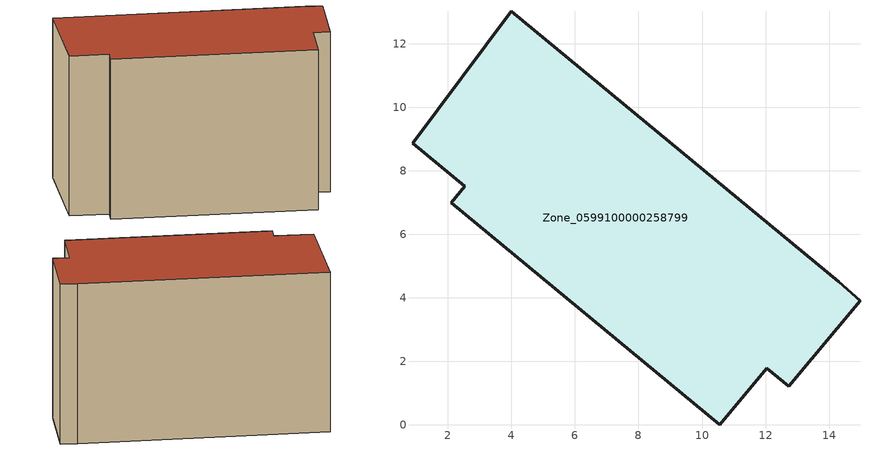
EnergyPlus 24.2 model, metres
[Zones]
Zone_0599100000258799
 floor ground (C_G): 14.31,4.51 14.97,3.9 12.74,1.21 12.05,1.78 10.56,0 2.1,7 2.52,7.51 0.88,8.87 3.99,13.03 z0
 wall outside (C_F): 2.1,7 10.56,0 12.05,1.78 12.74,1.21 14.97,3.9 14.31,4.51 3.99,13.03 0.88,8.87 2.52,7.51 2.1,7 z0:9.13
 roof outside (C_R): 3.99,13.03 0.88,8.87 2.52,7.51 2.1,7 10.56,0 12.05,1.78 12.74,1.21 14.97,3.9 14.31,4.51 z9.13
[BUILDING]
Pand.0599100000258799: North Axis=0; Terrain=City; Loads Convergence Tolerance Value=0.04; Temperature Convergence Tolerance Value=0.4; Solar Distribution=FullExterior; Maximum Number of Warmup Days=25; Minimum Number of Warmup Days=1
[Site:Location]
Rotterdam.The.Hague.AP_ZH_NLD Design_Conditions: Latitude=51.96; Longitude=4.45; Time Zone=1; Elevation=-4.5
[SITE:GROUNDTEMPERATURE:BUILDINGSURFACE]
18, 18, 18, 18, 18, 18, 18, 18, 18, 18, 18, 18
[MATERIAL] Thermal Absorptance=0.9; Solar Absorptance=0.7; Visible Absorptance=0.7
Name | Roughness | Thickness | Conductivity | Density | Specific Heat
G.TI.1946 | MediumSmooth | 0.15 | 1 | 540 | 1210
F.TI.1946 | Rough | 0.3 | 0.857143 | 1920 | 840
R.TI.1946 | MediumRough | 0.2 | 0.1 | 1500 | 1000
[CONSTRUCTION]
C_G: G.TI.1946
C_F: F.TI.1946
C_R: R.TI.1946
[ZONE]
Zone_0599100000258799: Type=1; Multiplier=1; Ceiling Height=Autocalculate; Volume=Autocalculate; Floor Area=autocalculate; Part of Total Floor Area=Yes
[ZONEINFILTRATION:DESIGNFLOWRATE]
Infil_Zone_0599100000258799: Zone or ZoneList or Space or SpaceList=Zone_0599100000258799; Schedule=AlwaysOn; Design Flow Rate Calculation Method=Flow/Area; Flow Rate per Floor Area=0.003; Constant Term Coefficient=1; Temperature Term Coefficient=0; Velocity Term Coefficient=0; Velocity Squared Term Coefficient=0
[HVACTEMPLATE:ZONE:IDEALLOADSAIRSYSTEM]
Zone_0599100000258799: Maximum Heating Supply Air Temperature=50; Minimum Cooling Supply Air Temperature=13; Maximum Heating Supply Air Humidity Ratio=0.0156; Minimum Cooling Supply Air Humidity Ratio=0.0077; Heating Limit=NoLimit; Cooling Limit=NoLimit; Dehumidification Control Type=ConstantSensibleHeatRatio; Cooling Sensible Heat Ratio=0.7; Dehumidification Setpoint=60; Humidification Control Type=None; Humidification Setpoint=30; Outdoor Air Method=None; Outdoor Air Flow Rate per Person=0.00944; Outdoor Air Flow Rate per Zone Floor Area=0; Outdoor Air Flow Rate per Zone=0; Demand Controlled Ventilation Type=None; Outdoor Air Economizer Type=NoEconomizer; Heat Recovery Type=None; Sensible Heat Recovery Effectiveness=0.7; Latent Heat Recovery Effectiveness=0.65
[ZONECONTROL:THERMOSTAT]
ThermostatControl_Zone_0599100000258799: Zone or ZoneList=Zone_0599100000258799; Control Type Schedule=DualSetpointControlType; Control 1=Thermostat_Zone_0599100000258799; Temperature Difference Between Cutout And Setpoint=0
[THERMOSTATSETPOINT:DUALSETPOINT]
Thermostat_Zone_0599100000258799: Heating Setpoint Temperature Schedule=HeatingSetpoint_Zone_0599100000258799; Cooling Setpoint Temperature Schedule=CoolingSetpoint_Zone_0599100000258799
[SCHEDULE:COMPACT]
HeatingSetpoint_Zone_0599100000258799: Through: 12/31, For: AllDays, Until: 24:00, 21
CoolingSetpoint_Zone_0599100000258799: Through: 12/31, For: AllDays, Until: 24:00, 24
DualSetpointControlType: Through: 12/31, For: AllDays, Until: 24:00, 4
AlwaysOn: Through: 12/31, For: AllDays, Until: 24:00, 1
